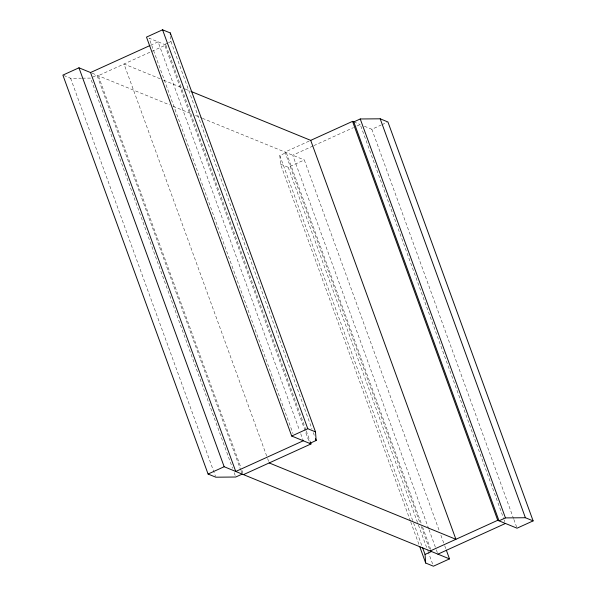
<?xml version="1.0" encoding="UTF-8"?>
<svg xmlns="http://www.w3.org/2000/svg" width="596" height="596" viewBox="0 0 596 596"><rect width="100%" height="100%" fill="white"/><g stroke="black" fill="none" stroke-linecap="round" stroke-linejoin="round"><path stroke-width="0.45" stroke-dasharray="2.98 2.23" d="M150.49 45.303L158.089 41.847L299.46 430.275M92.969 77.003L96.984 75.178L240.59 469.73M167.744 43.016L164.526 44.484L309.726 443.409M168.541 42.651L170.955 41.556L170.568 36.401M305.919 429.94L165.815 45.005L98.273 75.699L240.605 466.757M309.056 141.125L284.992 152.062L420.001 522.997M410.413 521.046L280.5 164.109L279.844 155.511L286.274 152.591L421.283 523.526M312.975 146.013L292.718 155.221L428.68 528.779M313.824 145.633L353.502 127.596M356.877 126.061L360.252 124.527L503.858 519.086M280.5 164.109L288.226 167.275L304.303 159.966L439.312 530.894M364.394 126.225L371.844 129.272L381.149 125.041M381.999 124.653L387.08 122.344M63.735 75.461L70.604 78.27L81.488 78.173M82.397 78.165L90.555 78.098L232.567 468.277M165.815 45.005L149.075 38.159L292.994 433.59M353.815 121.897L360.252 124.527M160.145 78.791L124.005 64.01L267.291 457.691M163.587 80.199L184.231 88.64M185.095 88.99L190.258 91.106M92.157 73.196L169.689 104.911M173.131 106.319L192.061 114.059M195.503 115.468L201.53 117.926M202.387 118.284L304.303 159.966M371.844 129.272L513.536 518.572M513.856 519.451L516.725 527.326M504.179 519.958L504.812 521.709M440.906 535.268L444.407 544.893M444.728 545.772L446.002 549.266M429.001 529.658L436.004 548.901M436.324 549.78L437.911 554.153M422.557 527.02L431.154 550.644M421.275 526.499L429.552 549.244M288.226 167.275L418.139 524.204M418.459 525.083L427.69 550.451M428.01 551.33L432.785 564.449M279.844 155.511L413.259 522.074M413.579 522.945L421.856 545.69M410.733 521.925L419.331 545.541M170.955 41.556L312.013 429.113M313.287 432.614L314.241 435.236M306.232 430.811L310.374 442.187M300.734 433.776L303.282 440.779M267.611 458.562L269.198 462.936M241.879 470.259L243.473 474.632M240.911 470.602L242.185 474.103M234.161 472.65L235.755 477.023M70.604 78.27L215.484 476.323"/><path stroke-width="0.89" d="M149.641 45.683L90.547 72.541L78.963 67.802L62.878 75.111L208.079 474.036L215.804 477.195L235.755 477.023L242.185 474.103M309.726 443.409L316.156 440.489L315.5 431.891L170.307 32.959L162.574 29.8L146.497 37.108L291.697 436.034L311.008 443.938L310.374 442.187M191.115 91.456L310.717 140.373L352.527 121.368L353.815 121.897L360.245 118.976L380.196 118.805L387.922 121.964L533.122 520.889L517.037 528.198L497.727 520.301L430.185 550.995M208.079 474.036L224.156 466.728L449.503 558.892L446.322 550.145M291.697 436.034L307.774 428.725L315.5 431.891M303.282 440.779L235.748 471.473L90.547 72.541M243.473 474.632L311.008 443.938M449.503 558.892L433.426 566.2L425.693 563.041L425.045 554.444L431.474 551.516M533.122 520.889L525.396 517.73L505.445 517.902L499.016 520.822L353.815 121.897M437.911 554.153L505.453 523.459M269.198 462.936L455.918 539.298L310.717 140.373M380.196 118.805L525.396 517.73M360.245 118.976L505.445 517.902M352.527 121.368L497.727 520.301M422.497 547.441L425.045 554.444M419.644 546.42L425.693 563.041M315.515 438.738L316.156 440.489M162.574 29.8L307.774 428.725M78.963 67.802L224.156 466.728M170.307 32.959L170.434 34.68"/></g></svg>
